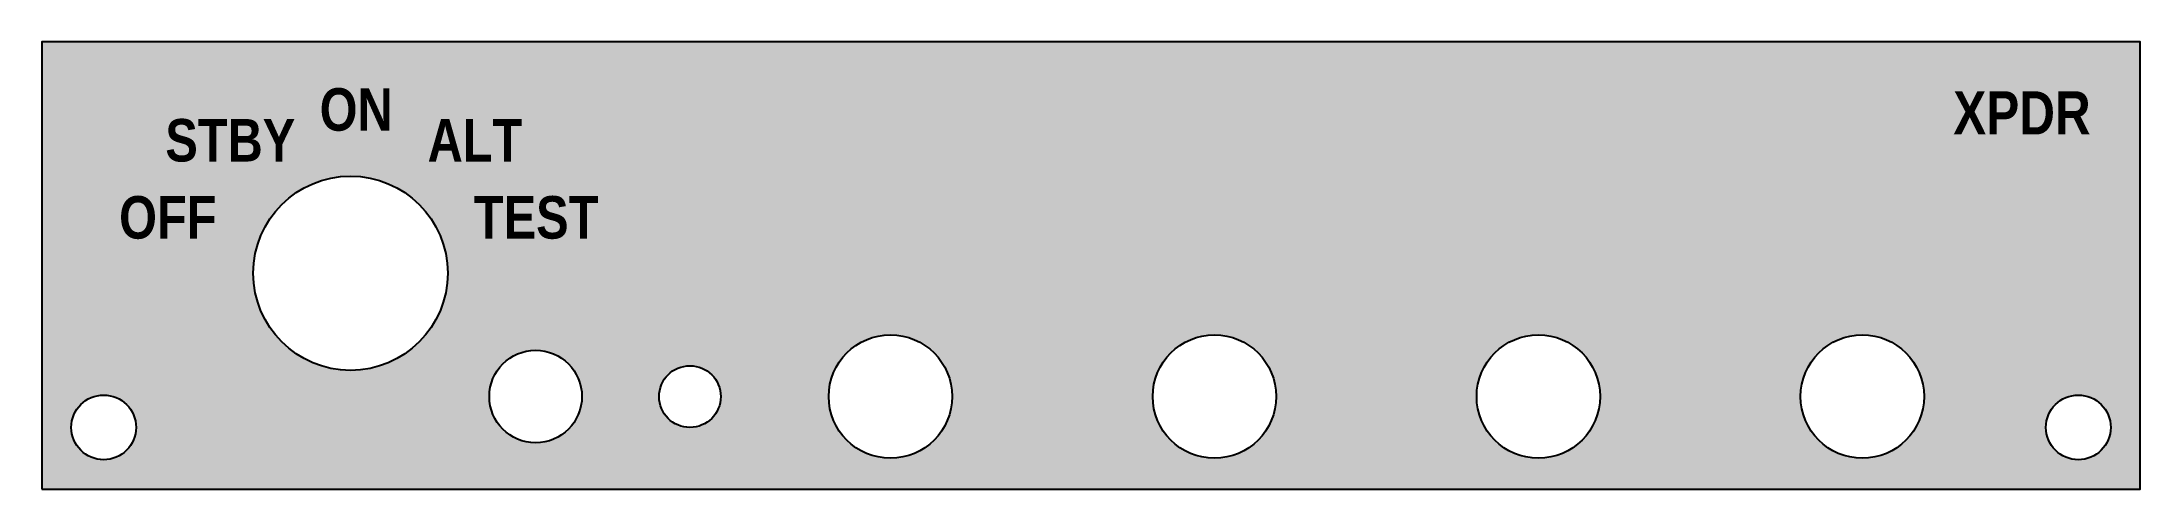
# Model space of a CAD drawing. Header units: inches. Extents: x 0 to 6.8, y 0.25 to 1.7.
import ezdxf

# ---------------------------------------------------------------- set-up
doc = ezdxf.new("R2010")
doc.units = ezdxf.units.IN
doc.layers.add('hrany', color=1, linetype='Continuous', transparency=0.2)
doc.layers.add('text', color=255, linetype='Continuous')
doc.styles.get("Standard").update_dxf_attribs({"font": 'arial.ttf'})

msp = doc.modelspace()

# ---------------------------------------------------------------- hatches: boundary and pattern name
at = {"layer": 'hrany', "lineweight": -3, "transparency": 33554559}
h = msp.add_hatch(color=256, dxfattribs=at)
h.dxf.hatch_style = 1
h.paths.add_polyline_path([(6.8, 1.7), (0, 1.7), (0, 0.25), (6.8, 0.25)])
h.paths.add_polyline_path([(1.315, 0.95, -1), (0.685, 0.95, -1)], flags=16)
h.paths.add_polyline_path([(1.75, 0.55, -1), (1.45, 0.55, -1)], flags=16)
h.paths.add_polyline_path([(2.2, 0.55, -1), (2, 0.55, -1)], flags=16)
h.paths.add_polyline_path([(2.95, 0.55, -1), (2.55, 0.55, -1)], flags=16)
h.paths.add_polyline_path([(0.305, 0.45, -1), (0.095, 0.45, -1)], flags=16)
h.paths.add_polyline_path([(4, 0.55, -1), (3.6, 0.55, -1)], flags=16)
h.paths.add_polyline_path([(5.05, 0.55, -1), (4.65, 0.55, -1)], flags=16)
h.paths.add_polyline_path([(6.1, 0.55, -1), (5.7, 0.55, -1)], flags=16)
h.paths.add_polyline_path([(6.705, 0.45, -1), (6.495, 0.45, -1)], flags=16)

# ---------------------------------------------------------------- linework, layer by layer
at = {"layer": 'hrany', "lineweight": -3}
msp.add_lwpolyline([(0, 0.25), (6.8, 0.25), (6.8, 1.7), (0, 1.7)], close=True, dxfattribs=at)
for centre, radius in [((1, 0.95), 0.315), ((2.75, 0.55), 0.2), ((3.8, 0.55), 0.2), ((4.85, 0.55), 0.2), ((5.9, 0.55), 0.2), ((0.2, 0.45), 0.105), ((6.6, 0.45), 0.105)]:
    msp.add_circle(centre, radius, dxfattribs=at)
at = {"layer": 'hrany'}
for centre, radius in [((1.6, 0.55), 0.15), ((2.1, 0.55), 0.1)]:
    msp.add_circle(centre, radius, dxfattribs=at)

# ---------------------------------------------------------------- texts
at = {"layer": 'text', "char_height": 0.137795, "attachment_point": 1}
for s, insert in [('{\\fArial Narrow|b1|i0|c0|p34;\\C255;ON}', (0.9, 1.55)), ('{\\fArial Narrow|b1|i0|c0|p34;\\C255;STBY}', (0.4, 1.45)), ('{\\fArial Narrow|b1|i0|c0|p34;\\C255;ALT}', (1.25, 1.45)), ('{\\fArial Narrow|b1|i0|c0|p34;\\C255;OFF}', (0.25, 1.2)), ('{\\fArial Narrow|b1|i0|c0|p34;\\C255;TEST}', (1.4, 1.2))]:
    msp.add_mtext_dynamic_manual_height_columns(s, width=31.573092, gutter_width=1, heights=[0], dxfattribs=dict(at, insert=insert))
at = {"layer": 'text', "insert": (6.15, 1.4), "char_height": 0.14, "attachment_point": 7}
msp.add_mtext('{\\fArial Narrow|b1|i0|c0|p34; \\P XPDR}', dxfattribs=at)

doc.saveas('drawing.dxf')
